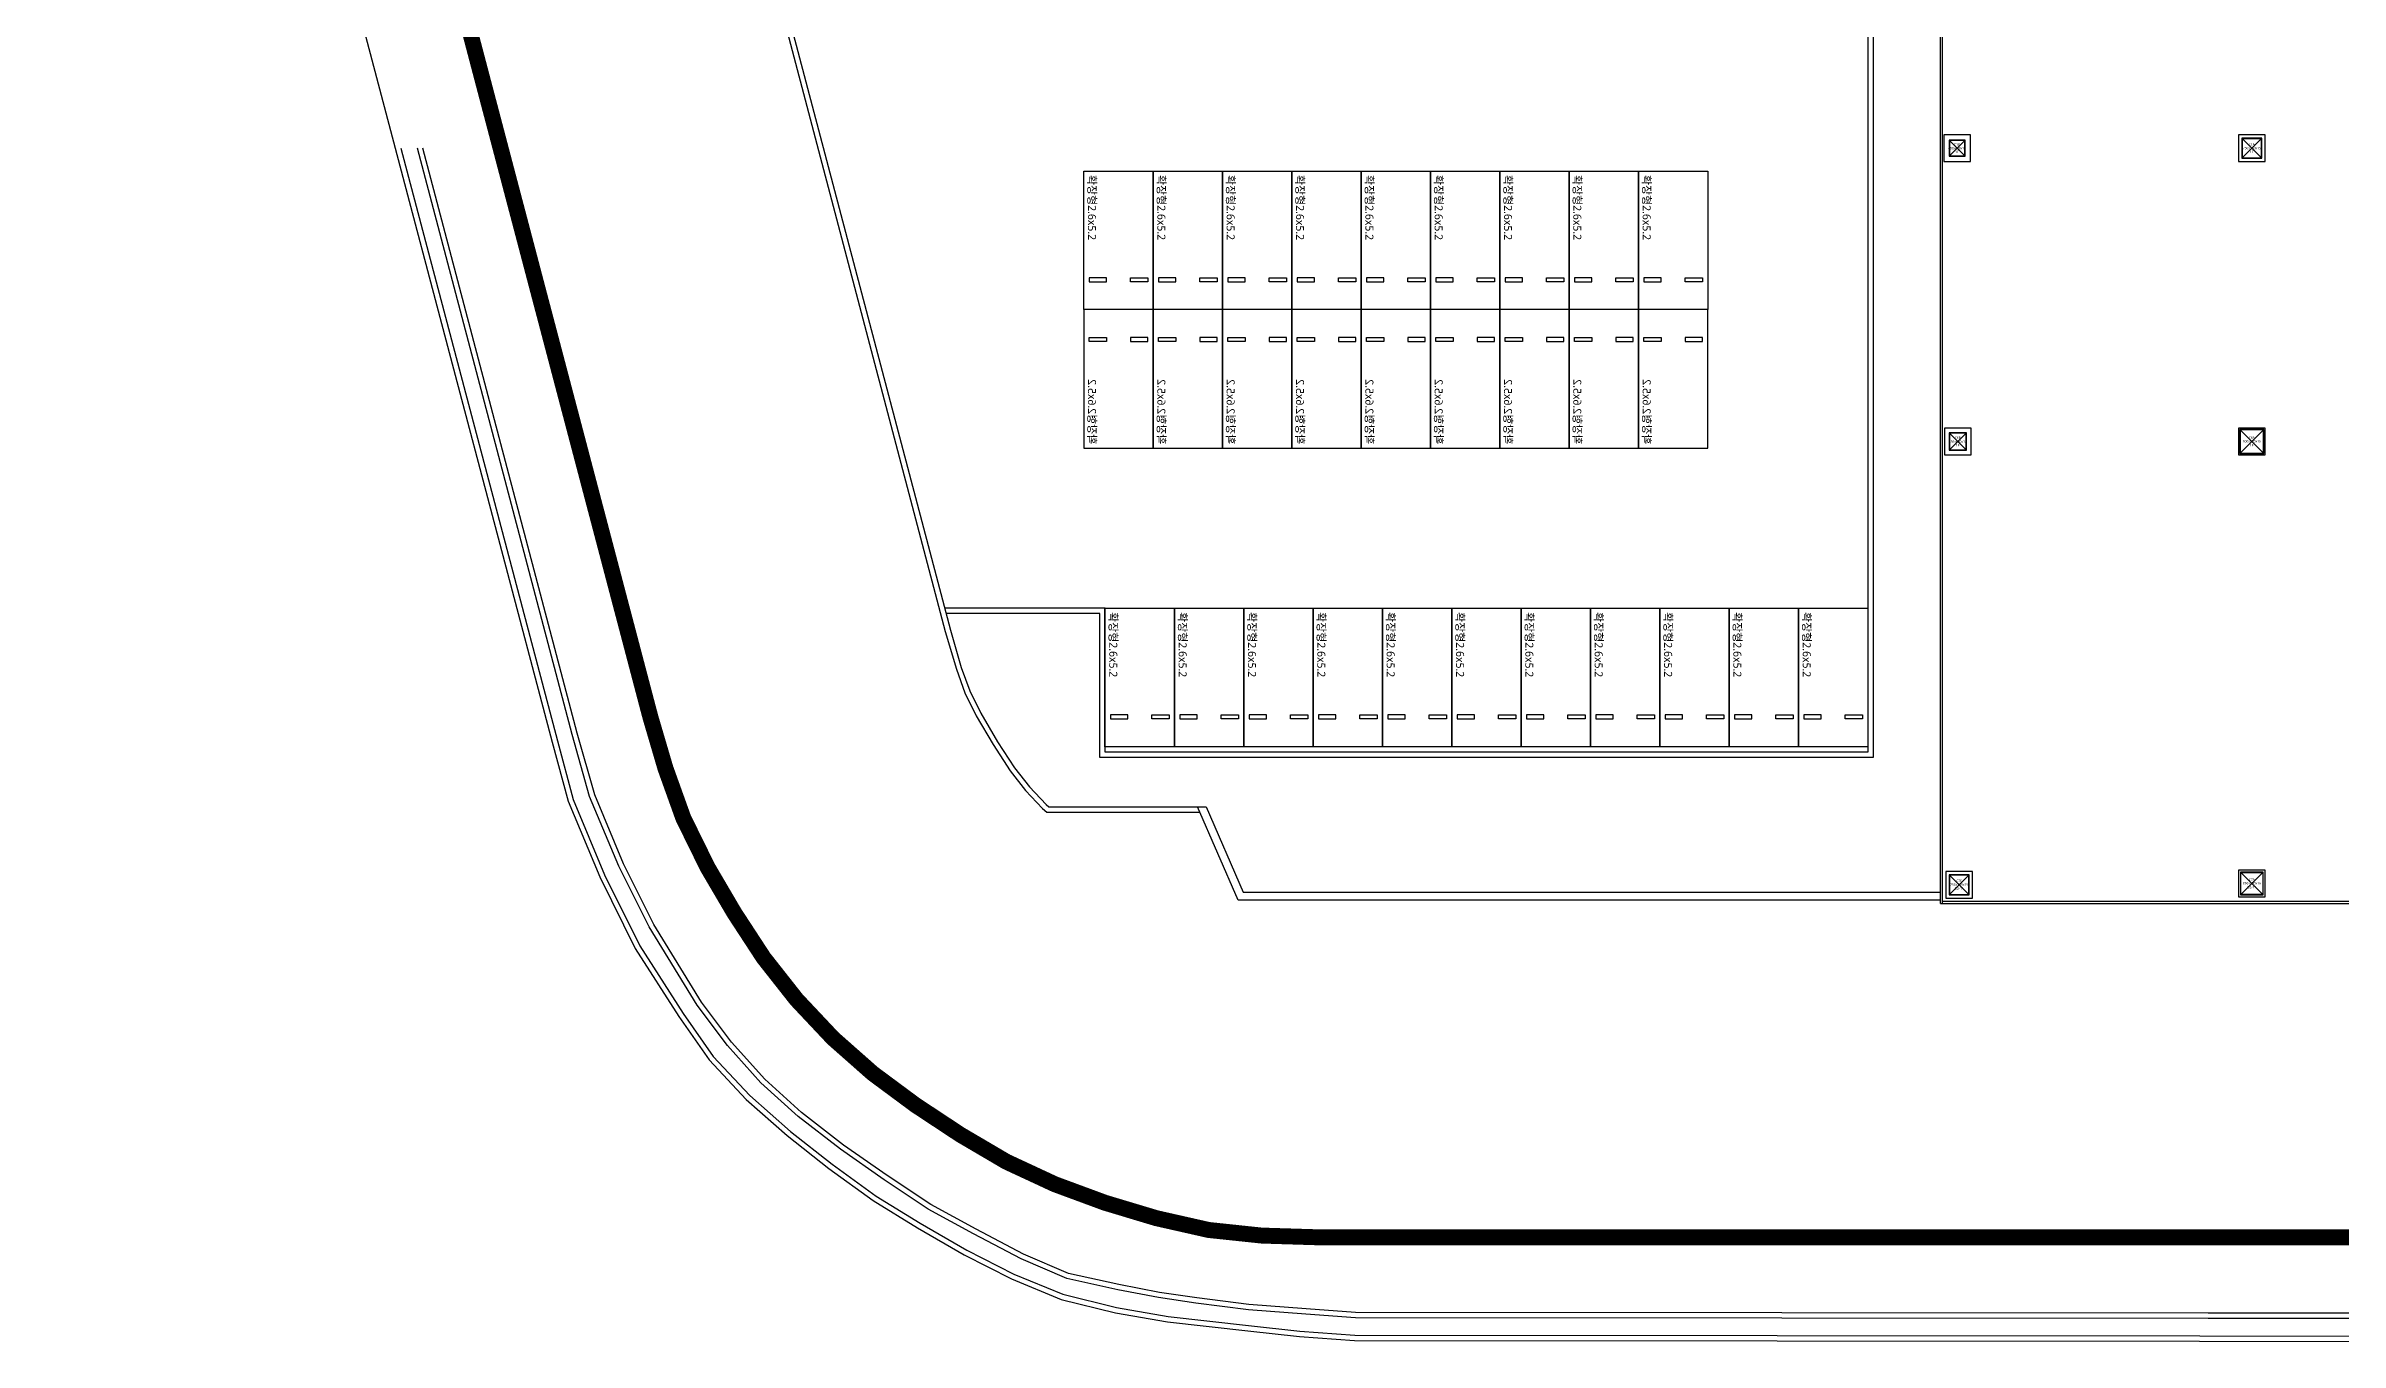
# Model space of a CAD drawing. Header units: millimetres. Extents: x -27104 to 125781, y -3376 to 46996.
# Drawn here: x 55309 to 56992, y 16664 to 17616 of the extents above; entities that cross this region are included whole.
import ezdxf
from ezdxf.enums import TextEntityAlignment as Align

# ---------------------------------------------------------------- set-up
doc = ezdxf.new("R2010")
doc.units = ezdxf.units.MM
doc.header["$LTSCALE"] = 100
doc.header["$MEASUREMENT"] = 0
doc.header["$PDSIZE"] = -10
doc.layers.get('0').update_dxf_attribs({"linetype": 'CONTINUOUS'})
doc.layers.get('Defpoints').update_dxf_attribs({"color": 171, "linetype": 'CONTINUOUS'})
doc.layers.add('#프레임 라인', color=189, linetype='CONTINUOUS', plot=False)
doc.layers.add('ELE9', color=9, linetype='CONTINUOUS')
doc.layers.add('주차-확장', color=251, linetype='CONTINUOUS')
doc.styles.add('TE', font='malgun_0.ttf')
doc.styles.add('나눔바른고딕', font='NanumBarunGothic.ttf')

# ---------------------------------------------------------------- blocks, each defined once
blk = doc.blocks.new('*U370')
at = {"color": 0, "linetype": 'ByBlock'}
for p, q in [((425, 425), (-425, 425)), ((-425, 425), (-425, -425)), ((-409, 409), (409, 409)), ((-409, -409), (-409, 409)), ((409, 409), (409, -409)), ((425, -425), (425, 425)), ((-425, -425), (425, -425)), ((409, -409), (-409, -409))]:
    blk.add_line(p, q, dxfattribs=at)
at = {"layer": 'Defpoints'}
blk.add_point((0, 0), dxfattribs=at)
blk = doc.blocks.new('C7A-B2-1F')
at = {"layer": '#프레임 라인', "ltscale": 0.1}
blk.add_lwpolyline([(-500, -500), (500, -500), (500, 500), (-500, 500)], close=True, dxfattribs=at)
at = {"layer": 'Defpoints', "ltscale": 10000}
for p, q in [((-425, -425), (425, 425)), ((425, -425), (-425, 425))]:
    blk.add_line(p, q, dxfattribs=at)
at = {"ltscale": 0.1}
blk.add_blockref('*U370', (0, 0), dxfattribs=at)
at = {"layer": 'Defpoints', "style": 'TE'}
for s, p in [('850x850x16', (0, -35)), ('C7A', (0, 102)), ('B2-1F', (-6, -182))]:
    blk.add_text(s, height=90, dxfattribs=at).set_placement(p, align=Align.CENTER)
blk = doc.blocks.new('C1A-1F')
at = {"layer": '#프레임 라인', "ltscale": 0.1}
blk.add_lwpolyline([(-500, -500), (500, -500), (500, 500), (-500, 500)], close=True, dxfattribs=at)
for points in [[(-375, -375), (375, -375), (375, 375), (-375, 375)], [(-360, -360), (360, -360), (360, 360), (-360, 360)]]:
    blk.add_lwpolyline(points, close=True)
at = {"layer": 'Defpoints', "ltscale": 10000}
for p, q in [((-375, -375), (375, 375)), ((375, -375), (-375, 375))]:
    blk.add_line(p, q, dxfattribs=at)
at = {"layer": 'Defpoints', "style": 'TE'}
for s, p in [('750x750x15', (0, -35)), ('C1A', (0, 102)), ('1F', (-6, -182))]:
    blk.add_text(s, height=90, dxfattribs=at).set_placement(p, align=Align.CENTER)
blk = doc.blocks.new('C1B-1F')
at = {"layer": '#프레임 라인', "ltscale": 0.1}
blk.add_lwpolyline([(-500, -500), (500, -500), (500, 500), (-500, 500)], close=True, dxfattribs=at)
for points in [[(-300, -300), (300, -300), (300, 300), (-300, 300)], [(-288, -288), (288, -288), (288, 288), (-288, 288)]]:
    blk.add_lwpolyline(points, close=True)
at = {"layer": 'Defpoints', "ltscale": 10000}
for p, q in [((-300, -300), (300, 300)), ((300, -300), (-300, 300))]:
    blk.add_line(p, q, dxfattribs=at)
at = {"layer": 'Defpoints', "style": 'TE', "width": 0.8}
blk.add_text('600x600x12', height=90, dxfattribs=at).set_placement((-3, -40), align=Align.CENTER)
at = {"layer": 'Defpoints', "style": 'TE'}
for s, p in [('C1B', (0, 96)), ('1F', (-6, -181))]:
    blk.add_text(s, height=90, dxfattribs=at).set_placement(p, align=Align.CENTER)
blk = doc.blocks.new('C6B-1F')
at = {"layer": '#프레임 라인', "ltscale": 0.1}
blk.add_lwpolyline([(-500, -500), (500, -500), (500, 500), (-500, 500)], close=True, dxfattribs=at)
for points in [[(-325, -325), (325, -325), (325, 325), (-325, 325)], [(-310, -310), (310, -310), (310, 310), (-310, 310)]]:
    blk.add_lwpolyline(points, close=True)
at = {"layer": 'Defpoints', "ltscale": 10000}
for p, q in [((-325, -325), (325, 325)), ((325, -325), (-325, 325))]:
    blk.add_line(p, q, dxfattribs=at)
at = {"layer": 'Defpoints', "style": 'TE'}
for s, p in [('650x650x15', (0, -47)), ('C6B', (0, 102)), ('1F', (-6, -182))]:
    blk.add_text(s, height=90, dxfattribs=at).set_placement(p, align=Align.CENTER)
blk = doc.blocks.new('C6A-1F')
at = {"layer": '#프레임 라인', "ltscale": 0.1}
blk.add_lwpolyline([(-500, -500), (500, -500), (500, 500), (-500, 500)], close=True, dxfattribs=at)
for points in [[(-450, -450), (450, -450), (450, 450), (-450, 450)], [(-434, -434), (434, -434), (434, 434), (-434, 434)]]:
    blk.add_lwpolyline(points, close=True)
at = {"layer": 'Defpoints', "ltscale": 10000}
for p, q in [((-450, -450), (450, 450)), ((450, -450), (-450, 450))]:
    blk.add_line(p, q, dxfattribs=at)
at = {"layer": 'Defpoints', "style": 'TE'}
for s, p in [('900x900x16', (0, -35)), ('C6A', (0, 102)), ('1F', (-6, -182))]:
    blk.add_text(s, height=90, dxfattribs=at).set_placement(p, align=Align.CENTER)
blk = doc.blocks.new('C7B-B2-1F')
at = {"layer": '#프레임 라인', "ltscale": 0.1}
blk.add_lwpolyline([(-500, -500), (500, -500), (500, 500), (-500, 500)], close=True, dxfattribs=at)
for points in [[(-375, -375), (375, -375), (375, 375), (-375, 375)], [(-360, -360), (360, -360), (360, 360), (-360, 360)]]:
    blk.add_lwpolyline(points, close=True)
at = {"layer": 'Defpoints', "ltscale": 10000}
for p, q in [((-375, -375), (375, 375)), ((375, -375), (-375, 375))]:
    blk.add_line(p, q, dxfattribs=at)
at = {"layer": 'Defpoints', "style": 'TE'}
for s, p in [('750x750x15', (0, -35)), ('C7B', (0, 102)), ('B2-1F', (-6, -182))]:
    blk.add_text(s, height=90, dxfattribs=at).set_placement(p, align=Align.CENTER)
blk = doc.blocks.new('A$C6A0504F7')
at = {"layer": '주차-확장'}
blk.add_lwpolyline([(5200, 0), (0, 0), (0, 2600), (5200, 2600)], close=True, dxfattribs=at)
at = {"layer": '주차-확장', "ltscale": 10}
for points in [[(1196, 2400), (1046, 2400), (1046, 1750), (1196, 1750)], [(1196, 200), (1046, 200), (1046, 850), (1196, 850)]]:
    blk.add_lwpolyline(points, close=True, dxfattribs=at)
at = {"layer": '주차-확장', "style": '나눔바른고딕'}
blk.add_text('확장형2.6x5.2', height=300, rotation=180, dxfattribs=at).set_placement((5049, 2290), align=Align.MIDDLE_LEFT)
blk = doc.blocks.new('ggtyu')
at = {"layer": 'ELE9', "color": 253, "ltscale": 10, "const_width": 11.7}
blk.add_lwpolyline([(55130.5, 18930.9), (55563.3, 17286.7), (55574.3, 17249.3), (55587.4, 17212.8), (55605.2, 17176.6), (55624.8, 17143.2), (55646.3, 17110.3), (55670.4, 17079.7), (55697.2, 17051.2), (55726.4, 17025.4), (55757.7, 17002.2), (55790.7, 16980.4), (55824.4, 16960.6), (55859.9, 16944.1), (55896.7, 16930.5), (55934.3, 16919.2), (55972.8, 16910.5), (56011.7, 16906.4), (56050.7, 16905.2), (60130.1, 16905.2)], dxfattribs=at)
at = {"layer": 'ELE9', "color": 253, "ltscale": 0.1}
for points in [[(56509.6, 17150.1), (56509.6, 18908.9)], [(56511.1, 17150.1), (56511.1, 18907.5)], [(55119.8, 18672.7), (55260.8, 18140.8), (55376.1, 17704.3)], [(55643.1, 17868.4), (55779.6, 17349.6), (55787.7, 17322.1), (55794, 17304.6), (55802.3, 17287.8), (55814.6, 17266.8), (55827.2, 17247.4), (55838.5, 17233.1), (55851, 17219.9), (55854.1, 17217.1), (55966.1, 17217.1)], [(55647, 17868.4), (55783.3, 17350.7), (55791.3, 17323.4), (55797.5, 17306.2), (55805.6, 17289.7), (55817.8, 17268.8), (55830.3, 17249.7), (55841.4, 17235.7), (55853.6, 17222.7), (55855.5, 17221.1), (55964.3, 17221.1)], [(55376.1, 17704.3), (55491.3, 17268.5), (55503, 17225.1), (55526.1, 17169.6), (55552.2, 17117.1), (55584.2, 17067.2), (55606.3, 17035.3), (55633.4, 17006.3), (55663.5, 16979.8), (55694.2, 16955.7), (55726.6, 16932.2), (55759.2, 16912.2), (55793.5, 16892.2), (55828.2, 16874.6), (55864.6, 16859.6), (55904.4, 16849.6), (55942.5, 16843.1), (56001.5, 16836.4), (56039.3, 16832.3), (56079.8, 16829.4), (57629.5, 16828.2), (58947.7, 16828.4)], [(55380.2, 17704.3), (55495.1, 17269.5), (55506.7, 17226.4), (55529.7, 17171.2), (55555.6, 17119), (55587.4, 17069.4), (55609.3, 17037.8), (55636.2, 17009.1), (55666, 16982.8), (55696.5, 16958.9), (55728.8, 16935.4), (55761.2, 16915.6), (55795.4, 16895.7), (55829.8, 16878.2), (55865.8, 16863.4), (55905.2, 16853.5), (55943, 16847), (56002, 16840.3), (56039.6, 16836.2), (56080, 16833.3), (57629.5, 16832.1), (58947.7, 16832.4)], [(57624.9, 16845.5), (56706.1, 16845.5), (56080.4, 16846), (56044.1, 16848.8), (56001.9, 16852), (55963.4, 16856.9), (55936, 16860.9), (55906.1, 16866.6), (55868.7, 16874.8), (55835.3, 16889.3), (55800.3, 16907.6), (55767, 16925.8), (55734.8, 16947.2), (55702.6, 16969.7), (55671.7, 16993.8), (55644.3, 17018.5), (55619.8, 17046), (55597.6, 17075.5), (55562.3, 17132.9), (55540, 17177.6), (55518.7, 17228.6), (55505.8, 17274.1), (55392.4, 17704.3)], [(57624.9, 16849.4), (56706.1, 16849.4), (56080.5, 16849.9), (56044.4, 16852.7), (56002.3, 16855.9), (55964, 16860.8), (55936.7, 16864.7), (55906.9, 16870.4), (55869.9, 16878.5), (55837, 16892.8), (55802.2, 16911.1), (55769, 16929.2), (55737, 16950.4), (55705, 16972.8), (55674.2, 16996.8), (55647.1, 17021.2), (55622.8, 17048.4), (55600.8, 17077.7), (55565.7, 17134.8), (55543.6, 17179.2), (55522.4, 17229.9), (55509.6, 17275.2), (55396.4, 17704.3)], [(56456.3, 17261.2), (55896.8, 17261.2), (55896.8, 17366.8), (55779.3, 17366.8)], [(56460.2, 17257.3), (55892.9, 17257.3), (55892.9, 17362.9), (55780.3, 17362.9)], [(56509.6, 17152.6), (55994.3, 17152.6), (55964.5, 17221.1), (55970.9, 17221.1), (55998.2, 17158.5), (56509.6, 17158.5)], [(56509.6, 17150.1), (59846.7, 17150.1)], [(59846.7, 17151.6), (56511.1, 17151.6)]]:
    blk.add_lwpolyline(points, dxfattribs=at)
for points in [[(55718.7, 18414.9, 0.037763), (55768, 17855.4), (55781.3, 17805), (55859.6, 17805), (55859.6, 17910.7), (56456.3, 17910.7), (56456.3, 17261.2)], [(55722.6, 18415, 0.03775), (55771.8, 17856.2), (55784.3, 17808.9), (55855.7, 17808.9), (55855.7, 17914.6), (56460.2, 17914.6), (56460.2, 17257.3)]]:
    blk.add_lwpolyline(points, format="xyb", dxfattribs=at)
at = {"layer": 'ELE9', "color": 253, "ltscale": 0.1, "xscale": 0.01956378461538462, "yscale": 0.01956378461538462, "zscale": 0.01956378461538462}
for name, p in [('C1B-1F', (56521.8, 17704.3)), ('C1A-1F', (56738, 17704.3)), ('C6B-1F', (56522.3, 17489.1)), ('C6A-1F', (56738, 17489.1)), ('C7B-B2-1F', (56523.3, 17163.8)), ('C7A-B2-1F', (56738, 17164.8))]:
    blk.add_blockref(name, p, dxfattribs=at)
at = {"layer": 'ELE9', "color": 253, "ltscale": 0.1, "yscale": 0.01956378461538462, "zscale": 0.01956378461538462}
for p, xscale, rotation in [((55932, 17585.9), 0.01956378461538462, 89.99999999999999), ((55982.9, 17585.9), 0.01956378461538462, 89.99999999999999), ((56033.7, 17585.9), 0.01956378461538462, 89.99999999999999), ((56084.6, 17585.9), 0.01956378461538462, 89.99999999999999), ((56135.5, 17585.9), 0.01956378461538462, 89.99999999999999), ((56186.3, 17585.9), 0.01956378461538462, 89.99999999999999), ((56237.2, 17585.9), 0.01956378461538462, 89.99999999999999), ((56288, 17585.9), 0.01956378461538462, 89.99999999999999), ((56338.9, 17585.9), 0.01956378461538462, 89.99999999999999), ((55932, 17585.9), -0.01956378461538462, 90.00000000000007), ((55982.9, 17585.9), -0.01956378461538462, 90.00000000000007), ((56033.7, 17585.9), -0.01956378461538462, 90.00000000000007), ((56084.6, 17585.9), -0.01956378461538462, 90.00000000000007), ((56135.5, 17585.9), -0.01956378461538462, 90.00000000000007), ((56186.3, 17585.9), -0.01956378461538462, 90.00000000000007), ((56237.2, 17585.9), -0.01956378461538462, 90.00000000000007), ((56288, 17585.9), -0.01956378461538462, 90.00000000000007), ((56338.9, 17585.9), -0.01956378461538462, 90.00000000000007), ((55947.6, 17265.1), 0.01956378461538462, 89.99999999999999), ((55998.5, 17265.1), 0.01956378461538462, 89.99999999999999), ((56049.4, 17265.1), 0.01956378461538462, 89.99999999999999), ((56100.2, 17265.1), 0.01956378461538462, 89.99999999999999), ((56151.1, 17265.1), 0.01956378461538462, 89.99999999999999), ((56202, 17265.1), 0.01956378461538462, 89.99999999999999), ((56252.8, 17265.1), 0.01956378461538462, 89.99999999999999), ((56303.7, 17265.1), 0.01956378461538462, 89.99999999999999), ((56354.6, 17265.1), 0.01956378461538462, 89.99999999999999), ((56405.4, 17265.1), 0.01956378461538462, 89.99999999999999), ((56456.3, 17265.1), 0.01956378461538462, 89.99999999999999)]:
    blk.add_blockref('A$C6A0504F7', p, dxfattribs=dict(at, xscale=xscale, rotation=rotation))

msp = doc.modelspace()

# ---------------------------------------------------------------- block references
msp.add_blockref('ggtyu', (189.5, -163.8))

doc.saveas('drawing.dxf')
